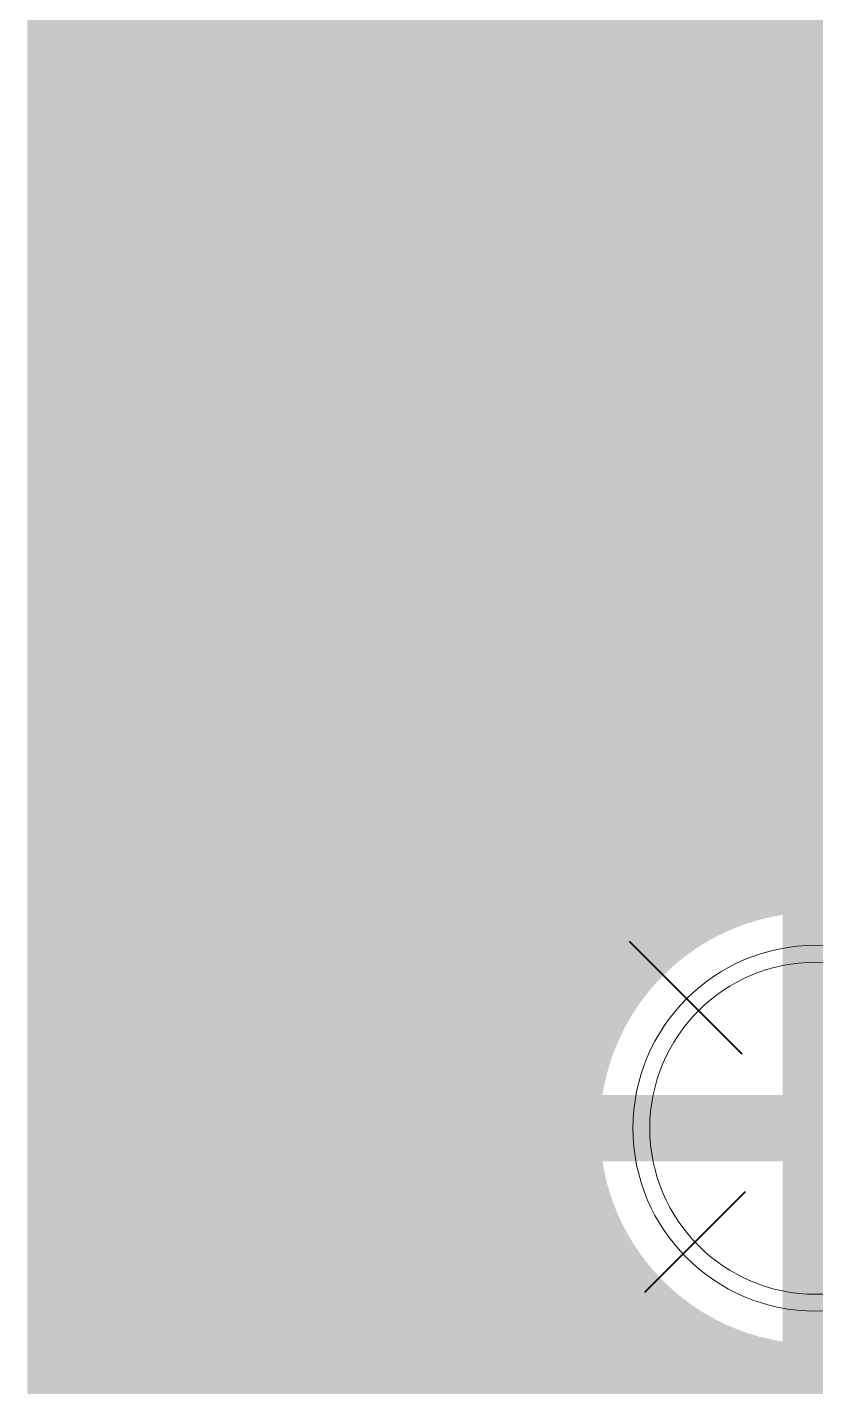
# Model space of a CAD drawing. Header units: millimetres. Extents: x 0 to 594, y 0 to 420.
# Drawn here: x 447.86 to 452.61, y 256.21 to 264.4 of the extents above; entities that cross this region are included whole.
import ezdxf

# ---------------------------------------------------------------- set-up
doc = ezdxf.new("R2010")
doc.units = ezdxf.units.MM
for name, pattern in [('K5LT32768', [0]), ('K5LT32771', [0]), ('K5LT32773', [0]), ('K5LT32787', [0])]:
    doc.linetypes.add(name, pattern=pattern)

# ---------------------------------------------------------------- blocks, each defined once
blk = doc.blocks.new('U214')
at = {"color": 7, "linetype": 'K5LT32768', "lineweight": 18}
blk.add_circle((452.6116, 257.7649), 1, dxfattribs=at)
blk = doc.blocks.new('U340')
at = {"color": 1, "linetype": 'K5LT32771', "lineweight": 18, "true_color": 0xff0000}
blk.add_circle((452.6116, 257.7649), 1.1016, dxfattribs=at)
blk = doc.blocks.new('U882')
at = {"color": 3, "linetype": 'K5LT32773', "lineweight": 18, "true_color": 0x00ff00}
blk.add_circle((452.6116, 257.7649), 1, dxfattribs=at)
blk = doc.blocks.new('U1280')
at = {"color": 1, "linetype": 'K5LT32771', "lineweight": 18, "true_color": 0xff0000}
blk.add_circle((452.6116, 257.7649), 1.1016, dxfattribs=at)

msp = doc.modelspace()

# ---------------------------------------------------------------- hatches: boundary and pattern name
at = {"true_color": 0x00ff00}
for points in [[(447.8616, 259.0495), (447.8616, 266.3649), (466.1116, 266.3649), (466.1116, 259.0495)], [(447.8616, 259.0485), (447.8616, 259.0495), (452.4116, 259.0495), (452.4051, 259.0485)], [(447.8616, 259.043), (447.8616, 259.0485), (452.4051, 259.0485), (452.3736, 259.043)], [(447.8616, 259.0368), (447.8616, 259.043), (452.3736, 259.043), (452.3423, 259.0368)], [(447.8616, 259.0298), (447.8616, 259.0368), (452.3423, 259.0368), (452.3112, 259.0298)], [(447.8616, 259.0221), (447.8616, 259.0298), (452.3112, 259.0298), (452.2802, 259.0221)], [(447.8616, 259.0135), (447.8616, 259.0221), (452.2802, 259.0221), (452.2495, 259.0135)], [(447.8616, 259.0043), (447.8616, 259.0135), (452.2495, 259.0135), (452.219, 259.0043)], [(447.8616, 258.9943), (447.8616, 259.0043), (452.219, 259.0043), (452.1887, 258.9943)], [(447.8616, 258.9835), (447.8616, 258.9943), (452.1887, 258.9943), (452.1586, 258.9835)], [(447.8616, 258.9721), (447.8616, 258.9835), (452.1586, 258.9835), (452.1288, 258.9721)], [(452.4116, 257.965), (452.4116, 259.0495), (452.8116, 259.0495), (452.8116, 257.965)], [(452.4116, 259.0495), (452.4116, 259.0495), (466.1116, 259.0495), (466.1116, 259.0495)], [(447.8616, 258.9598), (447.8616, 258.9721), (452.1288, 258.9721), (452.0994, 258.9598)], [(447.8616, 258.9469), (447.8616, 258.9598), (452.0994, 258.9598), (452.0702, 258.9469)], [(447.8616, 258.9333), (447.8616, 258.9469), (452.0702, 258.9469), (452.0413, 258.9333)], [(447.8616, 258.9189), (447.8616, 258.9333), (452.0413, 258.9333), (452.0128, 258.9189)], [(447.8616, 258.9039), (447.8616, 258.9189), (452.0128, 258.9189), (451.9847, 258.9039)], [(447.8616, 258.8882), (447.8616, 258.9039), (451.9847, 258.9039), (451.9569, 258.8882)], [(447.8616, 258.8717), (447.8616, 258.8882), (451.9569, 258.8882), (451.9296, 258.8717)], [(447.8616, 258.8547), (447.8616, 258.8717), (451.9296, 258.8717), (451.9026, 258.8547)], [(447.8616, 258.8369), (447.8616, 258.8547), (451.9026, 258.8547), (451.8761, 258.8369)], [(447.8616, 258.8186), (447.8616, 258.8369), (451.8761, 258.8369), (451.85, 258.8186)], [(447.8616, 258.7996), (447.8616, 258.8186), (451.85, 258.8186), (451.8244, 258.7996)], [(447.8616, 258.7799), (447.8616, 258.7996), (451.8244, 258.7996), (451.7992, 258.7799)], [(447.8616, 258.7597), (447.8616, 258.7799), (451.7992, 258.7799), (451.7746, 258.7597)], [(447.8616, 258.7389), (447.8616, 258.7597), (451.7746, 258.7597), (451.7504, 258.7389)], [(447.8616, 258.7174), (447.8616, 258.7389), (451.7504, 258.7389), (451.7267, 258.7174)], [(447.8616, 258.6954), (447.8616, 258.7174), (451.7267, 258.7174), (451.7036, 258.6954)], [(447.8616, 258.6729), (447.8616, 258.6954), (451.7036, 258.6954), (451.6811, 258.6729)], [(447.8616, 258.6497), (447.8616, 258.6729), (451.6811, 258.6729), (451.6591, 258.6497)], [(447.8616, 258.6261), (447.8616, 258.6497), (451.6591, 258.6497), (451.6377, 258.6261)], [(447.8616, 258.6019), (447.8616, 258.6261), (451.6377, 258.6261), (451.6168, 258.6019)], [(447.8616, 258.5773), (447.8616, 258.6019), (451.6168, 258.6019), (451.5966, 258.5773)], [(447.8616, 258.5521), (447.8616, 258.5773), (451.5966, 258.5773), (451.5769, 258.5521)], [(447.8616, 258.5265), (447.8616, 258.5521), (451.5769, 258.5521), (451.5579, 258.5265)], [(447.8616, 258.5004), (447.8616, 258.5265), (451.5579, 258.5265), (451.5395, 258.5004)], [(447.8616, 258.4739), (447.8616, 258.5004), (451.5395, 258.5004), (451.5218, 258.4739)], [(447.8616, 258.4469), (447.8616, 258.4739), (451.5218, 258.4739), (451.5048, 258.4469)], [(447.8616, 258.4196), (447.8616, 258.4469), (451.5048, 258.4469), (451.4883, 258.4196)], [(447.8616, 258.3918), (447.8616, 258.4196), (451.4883, 258.4196), (451.4726, 258.3918)], [(447.8616, 258.3637), (447.8616, 258.3918), (451.4726, 258.3918), (451.4576, 258.3637)], [(447.8616, 258.3351), (447.8616, 258.3637), (451.4576, 258.3637), (451.4432, 258.3351)], [(447.8616, 258.3063), (447.8616, 258.3351), (451.4432, 258.3351), (451.4296, 258.3063)], [(447.8616, 258.2771), (447.8616, 258.3063), (451.4296, 258.3063), (451.4167, 258.2771)], [(447.8616, 258.2476), (447.8616, 258.2771), (451.4167, 258.2771), (451.4044, 258.2476)], [(447.8616, 258.2179), (447.8616, 258.2476), (451.4044, 258.2476), (451.393, 258.2179)], [(447.8616, 258.1878), (447.8616, 258.2179), (451.393, 258.2179), (451.3822, 258.1878)], [(447.8616, 258.1575), (447.8616, 258.1878), (451.3822, 258.1878), (451.3722, 258.1575)], [(447.8616, 258.127), (447.8616, 258.1575), (451.3722, 258.1575), (451.3629, 258.127)], [(447.8616, 258.0962), (447.8616, 258.127), (451.3629, 258.127), (451.3544, 258.0962)], [(447.8616, 258.0653), (447.8616, 258.0962), (451.3544, 258.0962), (451.3467, 258.0653)], [(447.8616, 258.0342), (447.8616, 258.0653), (451.3467, 258.0653), (451.3397, 258.0342)], [(447.8616, 258.0029), (447.8616, 258.0342), (451.3397, 258.0342), (451.3335, 258.0029)], [(447.8616, 257.9714), (447.8616, 258.0029), (451.3335, 258.0029), (451.328, 257.9714)], [(447.8616, 257.965), (447.8616, 257.9714), (451.328, 257.9714), (451.3271, 257.965)], [(447.8616, 257.9649), (447.8616, 257.965), (451.3271, 257.965), (452.4116, 257.9649)], [(447.8616, 257.5649), (447.8616, 257.9649), (466.1116, 257.9649), (466.1116, 257.5649)], [(452.4116, 257.9649), (452.4116, 257.965), (452.8116, 257.965), (453.8961, 257.9649)], [(447.8616, 257.5584), (447.8616, 257.5649), (451.3271, 257.5649), (451.328, 257.5584)], [(447.8616, 257.5649), (447.8616, 257.5649), (452.8116, 257.5649), (452.8116, 257.5649)], [(447.8616, 257.5269), (447.8616, 257.5584), (451.328, 257.5584), (451.3335, 257.5269)], [(447.8616, 257.4956), (447.8616, 257.5269), (451.3335, 257.5269), (451.3397, 257.4956)], [(452.4116, 256.4804), (452.4116, 257.5649), (452.8116, 257.5649), (452.8116, 256.4804)], [(447.8616, 257.4645), (447.8616, 257.4956), (451.3397, 257.4956), (451.3467, 257.4645)], [(447.8616, 257.4336), (447.8616, 257.4645), (451.3467, 257.4645), (451.3544, 257.4336)], [(447.8616, 257.4028), (447.8616, 257.4336), (451.3544, 257.4336), (451.3629, 257.4028)], [(447.8616, 257.3723), (447.8616, 257.4028), (451.3629, 257.4028), (451.3722, 257.3723)], [(447.8616, 257.342), (447.8616, 257.3723), (451.3722, 257.3723), (451.3822, 257.342)], [(447.8616, 257.3119), (447.8616, 257.342), (451.3822, 257.342), (451.393, 257.3119)], [(447.8616, 257.2821), (447.8616, 257.3119), (451.393, 257.3119), (451.4044, 257.2821)], [(447.8616, 257.2527), (447.8616, 257.2821), (451.4044, 257.2821), (451.4167, 257.2527)], [(447.8616, 257.2235), (447.8616, 257.2527), (451.4167, 257.2527), (451.4296, 257.2235)], [(447.8616, 257.1947), (447.8616, 257.2235), (451.4296, 257.2235), (451.4432, 257.1947)], [(447.8616, 257.1662), (447.8616, 257.1947), (451.4432, 257.1947), (451.4576, 257.1662)], [(447.8616, 257.138), (447.8616, 257.1662), (451.4576, 257.1662), (451.4726, 257.138)], [(447.8616, 257.1102), (447.8616, 257.138), (451.4726, 257.138), (451.4883, 257.1102)], [(447.8616, 257.0829), (447.8616, 257.1102), (451.4883, 257.1102), (451.5048, 257.0829)], [(447.8616, 257.0559), (447.8616, 257.0829), (451.5048, 257.0829), (451.5218, 257.0559)], [(447.8616, 257.0294), (447.8616, 257.0559), (451.5218, 257.0559), (451.5395, 257.0294)], [(447.8616, 257.0033), (447.8616, 257.0294), (451.5395, 257.0294), (451.5579, 257.0033)], [(447.8616, 256.9777), (447.8616, 257.0033), (451.5579, 257.0033), (451.5769, 256.9777)], [(447.8616, 256.9525), (447.8616, 256.9777), (451.5769, 256.9777), (451.5966, 256.9525)], [(447.8616, 256.9279), (447.8616, 256.9525), (451.5966, 256.9525), (451.6168, 256.9279)], [(447.8616, 256.9037), (447.8616, 256.9279), (451.6168, 256.9279), (451.6377, 256.9037)], [(447.8616, 256.88), (447.8616, 256.9037), (451.6377, 256.9037), (451.6591, 256.88)], [(447.8616, 256.8569), (447.8616, 256.88), (451.6591, 256.88), (451.6811, 256.8569)], [(447.8616, 256.8344), (447.8616, 256.8569), (451.6811, 256.8569), (451.7036, 256.8344)], [(447.8616, 256.8124), (447.8616, 256.8344), (451.7036, 256.8344), (451.7267, 256.8124)], [(447.8616, 256.791), (447.8616, 256.8124), (451.7267, 256.8124), (451.7504, 256.791)], [(447.8616, 256.7701), (447.8616, 256.791), (451.7504, 256.791), (451.7746, 256.7701)], [(447.8616, 256.7499), (447.8616, 256.7701), (451.7746, 256.7701), (451.7992, 256.7499)], [(447.8616, 256.7302), (447.8616, 256.7499), (451.7992, 256.7499), (451.8244, 256.7302)], [(447.8616, 256.7112), (447.8616, 256.7302), (451.8244, 256.7302), (451.85, 256.7112)], [(447.8616, 256.6929), (447.8616, 256.7112), (451.85, 256.7112), (451.8761, 256.6929)], [(447.8616, 256.6751), (447.8616, 256.6929), (451.8761, 256.6929), (451.9026, 256.6751)], [(447.8616, 256.658), (447.8616, 256.6751), (451.9026, 256.6751), (451.9296, 256.658)], [(447.8616, 256.6417), (447.8616, 256.658), (451.9296, 256.658), (451.9569, 256.6417)], [(447.8616, 256.6259), (447.8616, 256.6417), (451.9569, 256.6417), (451.9847, 256.6259)], [(447.8616, 256.6109), (447.8616, 256.6259), (451.9847, 256.6259), (452.0128, 256.6109)], [(447.8616, 256.5965), (447.8616, 256.6109), (452.0128, 256.6109), (452.0413, 256.5965)], [(447.8616, 256.5829), (447.8616, 256.5965), (452.0413, 256.5965), (452.0702, 256.5829)], [(447.8616, 256.57), (447.8616, 256.5829), (452.0702, 256.5829), (452.0994, 256.57)], [(447.8616, 256.5578), (447.8616, 256.57), (452.0994, 256.57), (452.1288, 256.5578)], [(447.8616, 256.5463), (447.8616, 256.5578), (452.1288, 256.5578), (452.1586, 256.5463)], [(447.8616, 256.5355), (447.8616, 256.5463), (452.1586, 256.5463), (452.1887, 256.5355)], [(447.8616, 256.5255), (447.8616, 256.5355), (452.1887, 256.5355), (452.219, 256.5255)], [(447.8616, 256.5162), (447.8616, 256.5255), (452.219, 256.5255), (452.2495, 256.5162)], [(447.8616, 256.5077), (447.8616, 256.5162), (452.2495, 256.5162), (452.2802, 256.5077)], [(447.8616, 256.5), (447.8616, 256.5077), (452.2802, 256.5077), (452.3112, 256.5)], [(447.8616, 256.493), (447.8616, 256.5), (452.3112, 256.5), (452.3423, 256.493)], [(447.8616, 256.4868), (447.8616, 256.493), (452.3423, 256.493), (452.3736, 256.4868)], [(447.8616, 256.4813), (447.8616, 256.4868), (452.3736, 256.4868), (452.4051, 256.4813)], [(447.8616, 256.4803), (447.8616, 256.4813), (452.4051, 256.4813), (452.4116, 256.4803)], [(447.8616, 252.8646), (447.8616, 256.4803), (466.1116, 256.4803), (466.1116, 252.8646)], [(452.4116, 256.4803), (452.4116, 256.4804), (466.1116, 256.4804), (466.1116, 256.4803)]]:
    msp.add_hatch(color=3, dxfattribs=at).paths.add_polyline_path(points)
for points in [[(447.8616, 260.4149), (447.8616, 265.4778), (484.4365, 265.4778), (484.4365, 260.4149)], [(447.8616, 260.4141), (447.8616, 260.4149), (473.5536, 260.4149), (473.5176, 260.4141)], [(447.8616, 260.4125), (447.8616, 260.4141), (473.5176, 260.4141), (473.4817, 260.4125)], [(447.8616, 260.4102), (447.8616, 260.4125), (473.4817, 260.4125), (473.4457, 260.4102)], [(447.8616, 260.407), (447.8616, 260.4102), (473.4457, 260.4102), (473.4098, 260.407)], [(447.8616, 260.4031), (447.8616, 260.407), (473.4098, 260.407), (473.3741, 260.4031)], [(447.8616, 260.3984), (447.8616, 260.4031), (473.3741, 260.4031), (473.3384, 260.3984)], [(447.8616, 260.393), (447.8616, 260.3984), (473.3384, 260.3984), (473.3028, 260.393)], [(447.8616, 260.3867), (447.8616, 260.393), (473.3028, 260.393), (473.2674, 260.3867)], [(447.8616, 260.3797), (447.8616, 260.3867), (473.2674, 260.3867), (473.2321, 260.3797)], [(447.8616, 260.3719), (447.8616, 260.3797), (473.2321, 260.3797), (473.1969, 260.3719)], [(447.8616, 260.3633), (447.8616, 260.3719), (473.1969, 260.3719), (473.1619, 260.3633)], [(447.8616, 260.354), (447.8616, 260.3633), (473.1619, 260.3633), (473.1272, 260.354)], [(447.8616, 260.344), (447.8616, 260.354), (473.1272, 260.354), (473.0926, 260.344)], [(447.8616, 260.3331), (447.8616, 260.344), (473.0926, 260.344), (473.0583, 260.3331)], [(447.8616, 260.3216), (447.8616, 260.3331), (473.0583, 260.3331), (473.0242, 260.3216)], [(447.8616, 260.3092), (447.8616, 260.3216), (473.0242, 260.3216), (472.9904, 260.3092)], [(447.8616, 260.2962), (447.8616, 260.3092), (472.9904, 260.3092), (472.9568, 260.2962)], [(447.8616, 260.2824), (447.8616, 260.2962), (472.9568, 260.2962), (472.9236, 260.2824)], [(447.8616, 260.2679), (447.8616, 260.2824), (472.9236, 260.2824), (472.8906, 260.2679)], [(447.8616, 260.2527), (447.8616, 260.2679), (472.8906, 260.2679), (472.858, 260.2527)], [(447.8616, 260.2368), (447.8616, 260.2527), (472.858, 260.2527), (472.8257, 260.2368)], [(447.8616, 260.2202), (447.8616, 260.2368), (472.8257, 260.2368), (472.7938, 260.2202)], [(447.8616, 260.2028), (447.8616, 260.2202), (472.7938, 260.2202), (472.7622, 260.2028)], [(447.8616, 260.1848), (447.8616, 260.2028), (472.7622, 260.2028), (472.731, 260.1848)], [(447.8616, 260.1662), (447.8616, 260.1848), (472.731, 260.1848), (472.7003, 260.1662)], [(447.8616, 260.1468), (447.8616, 260.1662), (472.7003, 260.1662), (472.6699, 260.1468)], [(447.8616, 260.1268), (447.8616, 260.1468), (472.6699, 260.1468), (472.64, 260.1268)], [(447.8616, 260.1062), (447.8616, 260.1268), (472.64, 260.1268), (472.6104, 260.1062)], [(447.8616, 260.0849), (447.8616, 260.1062), (472.6104, 260.1062), (472.5814, 260.0849)], [(447.8616, 260.063), (447.8616, 260.0849), (472.5814, 260.0849), (472.5529, 260.063)], [(447.8616, 260.0404), (447.8616, 260.063), (472.5529, 260.063), (472.5248, 260.0404)], [(447.8616, 260.0173), (447.8616, 260.0404), (472.5248, 260.0404), (472.4972, 260.0173)], [(447.8616, 259.9936), (447.8616, 260.0173), (472.4972, 260.0173), (472.4702, 259.9936)], [(447.8616, 259.9693), (447.8616, 259.9936), (472.4702, 259.9936), (472.4436, 259.9693)], [(447.8616, 259.9443), (447.8616, 259.9693), (472.4436, 259.9693), (472.4176, 259.9443)], [(447.8616, 259.9189), (447.8616, 259.9443), (472.4176, 259.9443), (472.3921, 259.9189)], [(447.8616, 259.8929), (447.8616, 259.9189), (472.3921, 259.9189), (472.3672, 259.8929)], [(447.8616, 259.8664), (447.8616, 259.8929), (472.3672, 259.8929), (472.3429, 259.8664)], [(447.8616, 259.8393), (447.8616, 259.8664), (472.3429, 259.8664), (472.3192, 259.8393)], [(447.8616, 259.8117), (447.8616, 259.8393), (472.3192, 259.8393), (472.296, 259.8117)], [(447.8616, 259.7836), (447.8616, 259.8117), (472.296, 259.8117), (472.2735, 259.7836)], [(447.8616, 259.7551), (447.8616, 259.7836), (472.2735, 259.7836), (472.2516, 259.7551)], [(447.8616, 259.726), (447.8616, 259.7551), (472.2516, 259.7551), (472.2303, 259.726)], [(447.8616, 259.6966), (447.8616, 259.726), (472.2303, 259.726), (472.2097, 259.6966)], [(447.8616, 259.6666), (447.8616, 259.6966), (472.2097, 259.6966), (472.1897, 259.6666)], [(447.8616, 259.6363), (447.8616, 259.6666), (472.1897, 259.6666), (472.1703, 259.6363)], [(447.8616, 259.6055), (447.8616, 259.6363), (472.1703, 259.6363), (472.1517, 259.6055)], [(447.8616, 259.5743), (447.8616, 259.6055), (472.1517, 259.6055), (472.1337, 259.5743)], [(447.8616, 259.5428), (447.8616, 259.5743), (472.1337, 259.5743), (472.1163, 259.5428)], [(447.8616, 259.5108), (447.8616, 259.5428), (472.1163, 259.5428), (472.0997, 259.5108)], [(447.8616, 259.4785), (447.8616, 259.5108), (472.0997, 259.5108), (472.0838, 259.4785)], [(447.8616, 259.4459), (447.8616, 259.4785), (472.0838, 259.4785), (472.0686, 259.4459)], [(447.8616, 259.413), (447.8616, 259.4459), (472.0686, 259.4459), (472.0541, 259.413)], [(447.8616, 259.3797), (447.8616, 259.413), (472.0541, 259.413), (472.0403, 259.3797)], [(447.8616, 259.3462), (447.8616, 259.3797), (472.0403, 259.3797), (472.0272, 259.3462)], [(447.8616, 259.3123), (447.8616, 259.3462), (472.0272, 259.3462), (472.015, 259.3123)], [(447.8616, 259.2782), (447.8616, 259.3123), (472.015, 259.3123), (472.0034, 259.2782)], [(447.8616, 259.2439), (447.8616, 259.2782), (472.0034, 259.2782), (471.9926, 259.2439)], [(447.8616, 259.2093), (447.8616, 259.2439), (471.9926, 259.2439), (471.9825, 259.2093)], [(447.8616, 259.1746), (447.8616, 259.2093), (471.9825, 259.2093), (471.9732, 259.1746)], [(447.8616, 259.1649), (447.8616, 259.1746), (471.9732, 259.1746), (471.9708, 259.1649)], [(447.8616, 259.1642), (447.8616, 259.1649), (452.5954, 259.1649), (452.5631, 259.1642)], [(447.8616, 259.1627), (447.8616, 259.1642), (452.5631, 259.1642), (452.5308, 259.1627)], [(447.8616, 259.1604), (447.8616, 259.1627), (452.5308, 259.1627), (452.4985, 259.1604)], [(447.8616, 259.1574), (447.8616, 259.1604), (452.4985, 259.1604), (452.4663, 259.1574)], [(447.8616, 259.1537), (447.8616, 259.1574), (452.4663, 259.1574), (452.4342, 259.1537)], [(447.8616, 259.1492), (447.8616, 259.1537), (452.4342, 259.1537), (452.4022, 259.1492)], [(447.8616, 259.144), (447.8616, 259.1492), (452.4022, 259.1492), (452.3702, 259.144)], [(447.8616, 259.1381), (447.8616, 259.144), (452.3702, 259.144), (452.3385, 259.1381)], [(447.8616, 259.1314), (447.8616, 259.1381), (452.3385, 259.1381), (452.3068, 259.1314)], [(447.8616, 259.124), (447.8616, 259.1314), (452.3068, 259.1314), (452.2753, 259.124)], [(447.8616, 259.1159), (447.8616, 259.124), (452.2753, 259.124), (452.244, 259.1159)], [(447.8616, 259.107), (447.8616, 259.1159), (452.244, 259.1159), (452.2129, 259.107)], [(447.8616, 259.0975), (447.8616, 259.107), (452.2129, 259.107), (452.182, 259.0975)], [(447.8616, 259.0872), (447.8616, 259.0975), (452.182, 259.0975), (452.1514, 259.0872)], [(447.8616, 259.0762), (447.8616, 259.0872), (452.1514, 259.0872), (452.1209, 259.0762)], [(447.8616, 259.0645), (447.8616, 259.0762), (452.1209, 259.0762), (452.0908, 259.0645)], [(447.8616, 259.0521), (447.8616, 259.0645), (452.0908, 259.0645), (452.0609, 259.0521)], [(447.8616, 259.0391), (447.8616, 259.0521), (452.0609, 259.0521), (452.0313, 259.0391)], [(447.8616, 259.0253), (447.8616, 259.0391), (452.0313, 259.0391), (452.002, 259.0253)], [(447.8616, 259.0109), (447.8616, 259.0253), (452.002, 259.0253), (451.9731, 259.0109)], [(447.8616, 258.9958), (447.8616, 259.0109), (451.9731, 259.0109), (451.9445, 258.9958)], [(447.8616, 258.9801), (447.8616, 258.9958), (451.9445, 258.9958), (451.9162, 258.9801)], [(447.8616, 258.9637), (447.8616, 258.9801), (451.9162, 258.9801), (451.8883, 258.9637)], [(447.8616, 258.9467), (447.8616, 258.9637), (451.8883, 258.9637), (451.8608, 258.9467)], [(447.8616, 258.929), (447.8616, 258.9467), (451.8608, 258.9467), (451.8337, 258.929)], [(447.8616, 258.9108), (447.8616, 258.929), (451.8337, 258.929), (451.8071, 258.9108)], [(447.8616, 258.8919), (447.8616, 258.9108), (451.8071, 258.9108), (451.7808, 258.8919)], [(447.8616, 258.8724), (447.8616, 258.8919), (451.7808, 258.8919), (451.755, 258.8724)], [(447.8616, 258.8523), (447.8616, 258.8724), (451.755, 258.8724), (451.7297, 258.8523)], [(447.8616, 258.8316), (447.8616, 258.8523), (451.7297, 258.8523), (451.7048, 258.8316)], [(447.8616, 258.8104), (447.8616, 258.8316), (451.7048, 258.8316), (451.6804, 258.8104)], [(447.8616, 258.7886), (447.8616, 258.8104), (451.6804, 258.8104), (451.6565, 258.7886)], [(447.8616, 258.7663), (447.8616, 258.7886), (451.6565, 258.7886), (451.6331, 258.7663)], [(447.8616, 258.7434), (447.8616, 258.7663), (451.6331, 258.7663), (451.6102, 258.7434)], [(447.8616, 258.72), (447.8616, 258.7434), (451.6102, 258.7434), (451.5879, 258.72)], [(447.8616, 258.6961), (447.8616, 258.72), (451.5879, 258.72), (451.5661, 258.6961)], [(447.8616, 258.6717), (447.8616, 258.6961), (451.5661, 258.6961), (451.5449, 258.6717)], [(447.8616, 258.6468), (447.8616, 258.6717), (451.5449, 258.6717), (451.5242, 258.6468)], [(447.8616, 258.6215), (447.8616, 258.6468), (451.5242, 258.6468), (451.5041, 258.6215)], [(447.8616, 258.5957), (447.8616, 258.6215), (451.5041, 258.6215), (451.4846, 258.5957)], [(447.8616, 258.5694), (447.8616, 258.5957), (451.4846, 258.5957), (451.4657, 258.5694)], [(447.8616, 258.5428), (447.8616, 258.5694), (451.4657, 258.5694), (451.4474, 258.5428)], [(447.8616, 258.5157), (447.8616, 258.5428), (451.4474, 258.5428), (451.4298, 258.5157)], [(447.8616, 258.4882), (447.8616, 258.5157), (451.4298, 258.5157), (451.4128, 258.4882)], [(447.8616, 258.4603), (447.8616, 258.4882), (451.4128, 258.4882), (451.3964, 258.4603)], [(447.8616, 258.432), (447.8616, 258.4603), (451.3964, 258.4603), (451.3807, 258.432)], [(447.8616, 258.4034), (447.8616, 258.432), (451.3807, 258.432), (451.3656, 258.4034)], [(447.8616, 258.3745), (447.8616, 258.4034), (451.3656, 258.4034), (451.3512, 258.3745)], [(447.8616, 258.3452), (447.8616, 258.3745), (451.3512, 258.3745), (451.3374, 258.3452)], [(447.8616, 258.3156), (447.8616, 258.3452), (451.3374, 258.3452), (451.3244, 258.3156)], [(447.8616, 258.2857), (447.8616, 258.3156), (451.3244, 258.3156), (451.312, 258.2857)], [(447.8616, 258.2556), (447.8616, 258.2857), (451.312, 258.2857), (451.3003, 258.2556)], [(447.8616, 258.2251), (447.8616, 258.2556), (451.3003, 258.2556), (451.2893, 258.2251)], [(447.8616, 258.1945), (447.8616, 258.2251), (451.2893, 258.2251), (451.279, 258.1945)], [(447.8616, 258.1636), (447.8616, 258.1945), (451.279, 258.1945), (451.2695, 258.1636)], [(447.8616, 258.1325), (447.8616, 258.1636), (451.2695, 258.1636), (451.2606, 258.1325)], [(447.8616, 258.1012), (447.8616, 258.1325), (451.2606, 258.1325), (451.2525, 258.1012)], [(447.8616, 258.0697), (447.8616, 258.1012), (451.2525, 258.1012), (451.2451, 258.0697)], [(447.8616, 258.038), (447.8616, 258.0697), (451.2451, 258.0697), (451.2384, 258.038)], [(447.8616, 258.0063), (447.8616, 258.038), (451.2384, 258.038), (451.2325, 258.0063)], [(447.8616, 257.9743), (447.8616, 258.0063), (451.2325, 258.0063), (451.2273, 257.9743)], [(447.8616, 257.9423), (447.8616, 257.9743), (451.2273, 257.9743), (451.2228, 257.9423)], [(447.8616, 257.9102), (447.8616, 257.9423), (451.2228, 257.9423), (451.2191, 257.9102)], [(447.8616, 257.878), (447.8616, 257.9102), (451.2191, 257.9102), (451.2161, 257.878)], [(447.8616, 257.8457), (447.8616, 257.878), (451.2161, 257.878), (451.2138, 257.8457)], [(447.8616, 257.8134), (447.8616, 257.8457), (451.2138, 257.8457), (451.2123, 257.8134)], [(447.8616, 257.7811), (447.8616, 257.8134), (451.2123, 257.8134), (451.2116, 257.7811)], [(447.8616, 257.7487), (447.8616, 257.7811), (451.2116, 257.7811), (451.2116, 257.7487)], [(447.8616, 257.7164), (447.8616, 257.7487), (451.2116, 257.7487), (451.2123, 257.7164)], [(447.8616, 257.6841), (447.8616, 257.7164), (451.2123, 257.7164), (451.2138, 257.6841)], [(447.8616, 257.6518), (447.8616, 257.6841), (451.2138, 257.6841), (451.2161, 257.6518)], [(447.8616, 257.6196), (447.8616, 257.6518), (451.2161, 257.6518), (451.2191, 257.6196)], [(447.8616, 257.5875), (447.8616, 257.6196), (451.2191, 257.6196), (451.2228, 257.5875)], [(447.8616, 257.5555), (447.8616, 257.5875), (451.2228, 257.5875), (451.2273, 257.5555)], [(447.8616, 257.5235), (447.8616, 257.5555), (451.2273, 257.5555), (451.2325, 257.5235)], [(447.8616, 257.4918), (447.8616, 257.5235), (451.2325, 257.5235), (451.2384, 257.4918)], [(447.8616, 257.4601), (447.8616, 257.4918), (451.2384, 257.4918), (451.2451, 257.4601)], [(447.8616, 257.4286), (447.8616, 257.4601), (451.2451, 257.4601), (451.2525, 257.4286)], [(447.8616, 257.3973), (447.8616, 257.4286), (451.2525, 257.4286), (451.2606, 257.3973)], [(447.8616, 257.3662), (447.8616, 257.3973), (451.2606, 257.3973), (451.2695, 257.3662)], [(447.8616, 257.3353), (447.8616, 257.3662), (451.2695, 257.3662), (451.279, 257.3353)], [(447.8616, 257.3047), (447.8616, 257.3353), (451.279, 257.3353), (451.2893, 257.3047)], [(447.8616, 257.2742), (447.8616, 257.3047), (451.2893, 257.3047), (451.3003, 257.2742)], [(447.8616, 257.2441), (447.8616, 257.2742), (451.3003, 257.2742), (451.312, 257.2441)], [(447.8616, 257.2142), (447.8616, 257.2441), (451.312, 257.2441), (451.3244, 257.2142)], [(447.8616, 257.1846), (447.8616, 257.2142), (451.3244, 257.2142), (451.3374, 257.1846)], [(447.8616, 257.1553), (447.8616, 257.1846), (451.3374, 257.1846), (451.3512, 257.1553)], [(447.8616, 257.1264), (447.8616, 257.1553), (451.3512, 257.1553), (451.3656, 257.1264)], [(447.8616, 257.0978), (447.8616, 257.1264), (451.3656, 257.1264), (451.3807, 257.0978)], [(447.8616, 257.0695), (447.8616, 257.0978), (451.3807, 257.0978), (451.3964, 257.0695)], [(447.8616, 257.0416), (447.8616, 257.0695), (451.3964, 257.0695), (451.4128, 257.0416)], [(447.8616, 257.0141), (447.8616, 257.0416), (451.4128, 257.0416), (451.4298, 257.0141)], [(447.8616, 256.9871), (447.8616, 257.0141), (451.4298, 257.0141), (451.4474, 256.9871)], [(447.8616, 256.9604), (447.8616, 256.9871), (451.4474, 256.9871), (451.4657, 256.9604)], [(447.8616, 256.9341), (447.8616, 256.9604), (451.4657, 256.9604), (451.4846, 256.9341)], [(447.8616, 256.9083), (447.8616, 256.9341), (451.4846, 256.9341), (451.5041, 256.9083)], [(447.8616, 256.883), (447.8616, 256.9083), (451.5041, 256.9083), (451.5242, 256.883)], [(447.8616, 256.8581), (447.8616, 256.883), (451.5242, 256.883), (451.5449, 256.8581)], [(447.8616, 256.8337), (447.8616, 256.8581), (451.5449, 256.8581), (451.5661, 256.8337)], [(447.8616, 256.8098), (447.8616, 256.8337), (451.5661, 256.8337), (451.5879, 256.8098)], [(447.8616, 256.7864), (447.8616, 256.8098), (451.5879, 256.8098), (451.6102, 256.7864)], [(447.8616, 256.7635), (447.8616, 256.7864), (451.6102, 256.7864), (451.6331, 256.7635)], [(447.8616, 256.7412), (447.8616, 256.7635), (451.6331, 256.7635), (451.6565, 256.7412)], [(447.8616, 256.7194), (447.8616, 256.7412), (451.6565, 256.7412), (451.6804, 256.7194)], [(447.8616, 256.6982), (447.8616, 256.7194), (451.6804, 256.7194), (451.7048, 256.6982)], [(447.8616, 256.6775), (447.8616, 256.6982), (451.7048, 256.6982), (451.7297, 256.6775)], [(447.8616, 256.6574), (447.8616, 256.6775), (451.7297, 256.6775), (451.755, 256.6574)], [(447.8616, 256.6379), (447.8616, 256.6574), (451.755, 256.6574), (451.7808, 256.6379)], [(447.8616, 256.619), (447.8616, 256.6379), (451.7808, 256.6379), (451.8071, 256.619)], [(447.8616, 256.6008), (447.8616, 256.619), (451.8071, 256.619), (451.8337, 256.6008)], [(447.8616, 256.5831), (447.8616, 256.6008), (451.8337, 256.6008), (451.8608, 256.5831)], [(447.8616, 256.5661), (447.8616, 256.5831), (451.8608, 256.5831), (451.8883, 256.5661)], [(447.8616, 256.5497), (447.8616, 256.5661), (451.8883, 256.5661), (451.9162, 256.5497)], [(447.8616, 256.534), (447.8616, 256.5497), (451.9162, 256.5497), (451.9445, 256.534)], [(447.8616, 256.5189), (447.8616, 256.534), (451.9445, 256.534), (451.9731, 256.5189)], [(447.8616, 256.5045), (447.8616, 256.5189), (451.9731, 256.5189), (452.002, 256.5045)], [(447.8616, 256.4907), (447.8616, 256.5045), (452.002, 256.5045), (452.0313, 256.4907)], [(447.8616, 256.4777), (447.8616, 256.4907), (452.0313, 256.4907), (452.0609, 256.4777)], [(447.8616, 256.4653), (447.8616, 256.4777), (452.0609, 256.4777), (452.0908, 256.4653)], [(447.8616, 256.4536), (447.8616, 256.4653), (452.0908, 256.4653), (452.1209, 256.4536)], [(447.8616, 256.4426), (447.8616, 256.4536), (452.1209, 256.4536), (452.1514, 256.4426)], [(447.8616, 256.4323), (447.8616, 256.4426), (452.1514, 256.4426), (452.182, 256.4323)], [(447.8616, 256.4228), (447.8616, 256.4323), (452.182, 256.4323), (452.2129, 256.4228)], [(447.8616, 256.4139), (447.8616, 256.4228), (452.2129, 256.4228), (452.244, 256.4139)], [(447.8616, 256.4058), (447.8616, 256.4139), (452.244, 256.4139), (452.2753, 256.4058)], [(447.8616, 256.3984), (447.8616, 256.4058), (452.2753, 256.4058), (452.3068, 256.3984)], [(447.8616, 256.3917), (447.8616, 256.3984), (452.3068, 256.3984), (452.3385, 256.3917)], [(447.8616, 256.3858), (447.8616, 256.3917), (452.3385, 256.3917), (452.3702, 256.3858)], [(447.8616, 256.3806), (447.8616, 256.3858), (452.3702, 256.3858), (452.4022, 256.3806)], [(447.8616, 256.3761), (447.8616, 256.3806), (452.4022, 256.3806), (452.4342, 256.3761)], [(447.8616, 256.3724), (447.8616, 256.3761), (452.4342, 256.3761), (452.4663, 256.3724)], [(447.8616, 256.3694), (447.8616, 256.3724), (452.4663, 256.3724), (452.4985, 256.3694)], [(447.8616, 256.3671), (447.8616, 256.3694), (452.4985, 256.3694), (452.5308, 256.3671)], [(447.8616, 256.3657), (447.8616, 256.3671), (452.5308, 256.3671), (452.5631, 256.3657)], [(447.8616, 256.3649), (447.8616, 256.3657), (452.5631, 256.3657), (452.5954, 256.3649)], [(447.8616, 255.2649), (447.8616, 256.3649), (484.4365, 256.3649), (484.4365, 255.2649)]]:
    msp.add_hatch(color=7).paths.add_polyline_path(points)

# ---------------------------------------------------------------- linework, layer by layer
at = {"color": 3, "linetype": 'K5LT32787', "lineweight": 40, "true_color": 0x00ff00}
for points in [[(451.4878, 258.8917), (452.1664, 258.213)], [(451.5818, 256.7769), (452.1877, 257.3828)]]:
    msp.add_lwpolyline(points, dxfattribs=at)

# ---------------------------------------------------------------- block references
for name in ['U340', 'U1280', 'U214', 'U882']:
    msp.add_blockref(name, (0, 0))

doc.saveas('drawing.dxf')
